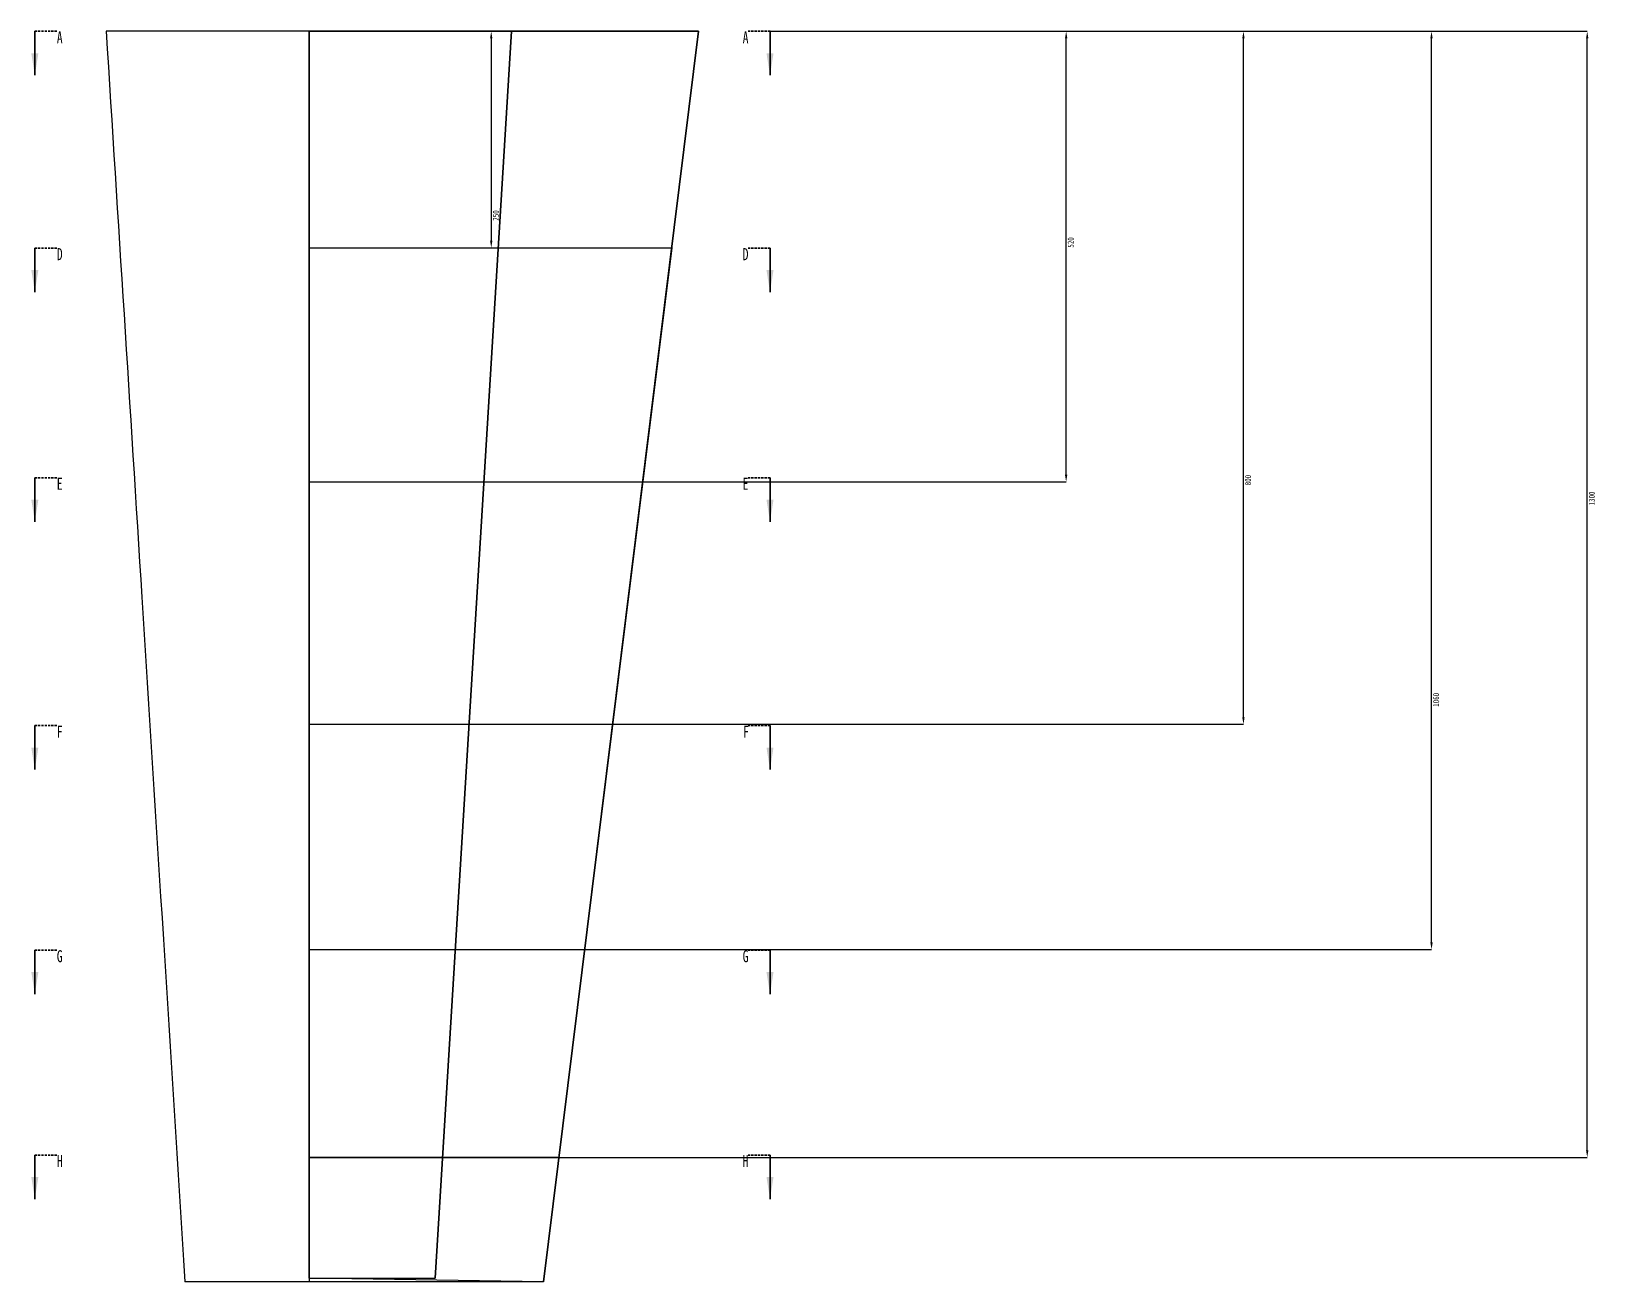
# Model space of a CAD drawing. Header units: millimetres. Extents: x -6564 to 404, y -3346 to 414.
# Drawn here: x -652 to 251, y -1899 to -1177 of the extents above; entities that cross this region are included whole.
import ezdxf

# ---------------------------------------------------------------- set-up
doc = ezdxf.new("R2010")
doc.units = ezdxf.units.MM
doc.linetypes.add('HIDDEN', pattern=[1.905, 1.27, -0.635])
doc.layers.add('10', color=7, linetype='Continuous')
doc.layers.add('7', color=1, linetype='Continuous')
doc.layers.add('剖面线层', color=2, linetype='Continuous', lineweight=25)
doc.layers.add('细线层', color=4, linetype='Continuous', lineweight=25)
doc.styles.add('SLDTEXTSTYLE5', font='TXT', dxfattribs={"width": 0.7})
doc.dimstyles.new('SLDDIMSTYLE0', dxfattribs={"dimtxt": 3.5, "dimasz": 4.08, "dimexe": 0, "dimexo": 0.0625, "dimgap": 0.875, "dimtad": 2, "dimlfac": 2, "dimrnd": 1e-09, "dimzin": 12, "dimdsep": 46, "dimtxsty": 'SLDTEXTSTYLE5', "dimsah": 1, "dimcen": 0.09, "dimadec": 0, "dimazin": 3, "dimtfac": 1, "dimtofl": 0, "dimtmove": 0, "dimatfit": 3, "dimfxl": 1, "dimfrac": 2, "dimtolj": 1, "dimtzin": 12, "dimarcsym": 0})

# ---------------------------------------------------------------- blocks, each defined once
blk = doc.blocks.new('*D3')
at = {"layer": '10', "color": 0, "lineweight": -2, "transparency": 16777216}
for p, q in [((-491.93, -1176.89), (-386.91, -1176.89)), ((-386.91, -1180.97), (-386.91, -1297.81)), ((-491.93, -1301.89), (-386.91, -1301.89))]:
    blk.add_line(p, q, dxfattribs=at)
at = {"layer": '10', "color": 0, "transparency": 16777216}
for points in [[(-387.59, -1180.97), (-386.23, -1180.97), (-386.91, -1176.89)], [(-387.59, -1297.81), (-386.23, -1297.81), (-386.91, -1301.89)]]:
    blk.add_solid(points, dxfattribs=at)
at = {"layer": 'Defpoints', "color": 0, "transparency": 16777216}
for p in [(-491.99, -1176.89), (-491.99, -1301.89), (-386.91, -1301.89)]:
    blk.add_point(p, dxfattribs=at)
at = {"layer": '10', "color": 0, "transparency": 16777216, "insert": (-386.03, -1283.21), "char_height": 3.5, "attachment_point": 2, "rotation": 90, "style": 'SLDTEXTSTYLE5'}
blk.add_mtext('\\A1;250', dxfattribs=at)
blk = doc.blocks.new('*D4')
at = {"layer": '10', "color": 0, "lineweight": -2, "transparency": 16777216}
for p, q in [((-225.95, -1176.89), (-55.08, -1176.89)), ((-55.08, -1432.81), (-55.08, -1180.97)), ((-491.93, -1436.89), (-55.08, -1436.89))]:
    blk.add_line(p, q, dxfattribs=at)
at = {"layer": '10', "color": 0, "transparency": 16777216}
for points in [[(-55.76, -1180.97), (-54.4, -1180.97), (-55.08, -1176.89)], [(-55.76, -1432.81), (-54.4, -1432.81), (-55.08, -1436.89)]]:
    blk.add_solid(points, dxfattribs=at)
at = {"layer": 'Defpoints', "color": 0, "transparency": 16777216}
for p in [(-226.01, -1176.89), (-55.08, -1176.89), (-491.99, -1436.89)]:
    blk.add_point(p, dxfattribs=at)
at = {"layer": '10', "color": 0, "transparency": 16777216, "insert": (-54.2, -1298.74), "char_height": 3.5, "attachment_point": 2, "rotation": 90, "style": 'SLDTEXTSTYLE5'}
blk.add_mtext('\\A1;520', dxfattribs=at)
blk = doc.blocks.new('*D5')
at = {"layer": '10', "color": 0, "lineweight": -2, "transparency": 16777216}
for p, q in [((-225.95, -1176.89), (47.27, -1176.89)), ((47.27, -1572.81), (47.27, -1180.97)), ((-491.93, -1576.89), (47.27, -1576.89))]:
    blk.add_line(p, q, dxfattribs=at)
at = {"layer": '10', "color": 0, "transparency": 16777216}
for points in [[(46.59, -1180.97), (47.95, -1180.97), (47.27, -1176.89)], [(46.59, -1572.81), (47.95, -1572.81), (47.27, -1576.89)]]:
    blk.add_solid(points, dxfattribs=at)
at = {"layer": 'Defpoints', "color": 0, "transparency": 16777216}
for p in [(-226.01, -1176.89), (47.27, -1176.89), (-491.99, -1576.89)]:
    blk.add_point(p, dxfattribs=at)
at = {"layer": '10', "color": 0, "transparency": 16777216, "insert": (48.14, -1435.95), "char_height": 3.5, "attachment_point": 2, "rotation": 90, "style": 'SLDTEXTSTYLE5'}
blk.add_mtext('\\A1;800', dxfattribs=at)
blk = doc.blocks.new('*D6')
at = {"layer": '10', "color": 0, "lineweight": -2, "transparency": 16777216}
for p, q in [((-225.95, -1176.89), (155.81, -1176.89)), ((155.81, -1702.81), (155.81, -1180.97)), ((-491.93, -1706.89), (155.81, -1706.89))]:
    blk.add_line(p, q, dxfattribs=at)
at = {"layer": '10', "color": 0, "transparency": 16777216}
for points in [[(155.13, -1180.97), (156.49, -1180.97), (155.81, -1176.89)], [(155.13, -1702.81), (156.49, -1702.81), (155.81, -1706.89)]]:
    blk.add_solid(points, dxfattribs=at)
at = {"layer": 'Defpoints', "color": 0, "transparency": 16777216}
for p in [(-226.01, -1176.89), (155.81, -1176.89), (-491.99, -1706.89)]:
    blk.add_point(p, dxfattribs=at)
at = {"layer": '10', "color": 0, "transparency": 16777216, "insert": (156.69, -1562.75), "char_height": 3.5, "attachment_point": 2, "rotation": 90, "style": 'SLDTEXTSTYLE5'}
blk.add_mtext('\\A1;1060', dxfattribs=at)
blk = doc.blocks.new('*D7')
at = {"layer": '10', "color": 0, "lineweight": -2, "transparency": 16777216}
for p, q in [((-225.95, -1176.89), (245.68, -1176.89)), ((245.68, -1822.81), (245.68, -1180.97)), ((-491.93, -1826.89), (245.68, -1826.89))]:
    blk.add_line(p, q, dxfattribs=at)
at = {"layer": '10', "color": 0, "transparency": 16777216}
for points in [[(245, -1180.97), (246.36, -1180.97), (245.68, -1176.89)], [(245, -1822.81), (246.36, -1822.81), (245.68, -1826.89)]]:
    blk.add_solid(points, dxfattribs=at)
at = {"layer": 'Defpoints', "color": 0, "transparency": 16777216}
for p in [(-226.01, -1176.89), (245.68, -1176.89), (-491.99, -1826.89)]:
    blk.add_point(p, dxfattribs=at)
at = {"layer": '10', "color": 0, "transparency": 16777216, "insert": (246.56, -1446.53), "char_height": 3.5, "attachment_point": 2, "rotation": 90, "style": 'SLDTEXTSTYLE5'}
blk.add_mtext('\\A1;1300', dxfattribs=at)

msp = doc.modelspace()

# ---------------------------------------------------------------- linework, layer by layer
at = {"color": 7, "linetype": 'HIDDEN', "lineweight": 35}
for p, q in [((-650.3501, -1176.886), (-637.6501, -1176.886)), ((-226.0103, -1176.886), (-238.7103, -1176.886)), ((-650.3501, -1301.9999), (-637.6501, -1301.9999)), ((-226.0103, -1301.9999), (-238.7103, -1301.9999)), ((-650.3501, -1434.544), (-637.6501, -1434.544)), ((-226.0103, -1434.544), (-238.7103, -1434.544)), ((-650.3501, -1577.6156), (-637.6501, -1577.6156)), ((-226.0103, -1577.6156), (-238.7103, -1577.6156)), ((-650.3501, -1707.2254), (-637.6501, -1707.2254)), ((-226.0103, -1707.2254), (-238.7103, -1707.2254)), ((-650.3501, -1825.5062), (-637.6501, -1825.5062)), ((-226.0103, -1825.5062), (-238.7103, -1825.5062))]:
    msp.add_line(p, q, dxfattribs=at)
at = {"color": 7, "linetype": 'Continuous', "lineweight": 35}
for p, q in [((-650.3501, -1176.886), (-650.3501, -1202.286)), ((-226.0103, -1176.886), (-226.0103, -1202.286)), ((-650.3501, -1301.9999), (-650.3501, -1327.3999)), ((-226.0103, -1301.9999), (-226.0103, -1327.3999)), ((-650.3501, -1434.544), (-650.3501, -1459.944)), ((-226.0103, -1434.544), (-226.0103, -1459.944)), ((-650.3501, -1577.6156), (-650.3501, -1603.0156)), ((-226.0103, -1577.6156), (-226.0103, -1603.0156)), ((-650.3501, -1707.2254), (-650.3501, -1732.6254)), ((-226.0103, -1707.2254), (-226.0103, -1732.6254)), ((-650.3501, -1825.5062), (-650.3501, -1850.9062)), ((-226.0103, -1825.5062), (-226.0103, -1850.9062))]:
    msp.add_line(p, q, dxfattribs=at)
at = {"color": 7, "linetype": 'Continuous', "lineweight": 25}
for p, q in [((-491.9878, -1176.886), (-491.9878, -1898.6176)), ((-267.1945, -1176.886), (-356.7779, -1898.6176)), ((-356.7739, -1898.6176), (-267.1945, -1176.886))]:
    msp.add_line(p, q, dxfattribs=at)
for points, knots in [([(-609.1553, -1176.886), (-602.305, -1285.7421), (-587.1656, -1526.3185), (-572.0241, -1766.8965), (-563.7338, -1898.6176)], [0, 0, 0, 0, 0.45248044, 1, 1, 1, 1]), ([(-491.9878, -1176.886), (-496.8814, -1176.886), (-506.6682, -1176.886), (-521.3055, -1176.886), (-535.8434, -1176.886), (-548.4501, -1176.886), (-559.1434, -1176.886), (-567.9653, -1176.886), (-576.6282, -1176.886), (-585.045, -1176.886), (-592.2883, -1176.886), (-598.4194, -1176.886), (-602.5949, -1176.886), (-605.6917, -1176.886), (-607.5385, -1176.886), (-608.6291, -1176.886), (-609.174, -1176.886), (-609.0978, -1176.886), (-609.0792, -1176.886)], [0, 0, 0, 0, 0.11442122, 0.22883363, 0.34324331, 0.45764904, 0.5295668, 0.60148237, 0.67339433, 0.74529581, 0.81719114, 0.86825889, 0.91931609, 0.94485473, 0.9703764, 0.98314089, 0.9958987, 1, 1, 1, 1]), ([(-267.1945, -1176.886), (-268.3304, -1176.886), (-270.3133, -1176.886), (-273.1212, -1176.886), (-275.6136, -1176.886), (-278.0992, -1176.886), (-280.5913, -1176.886), (-283.0879, -1176.886), (-285.5881, -1176.886), (-288.0893, -1176.886), (-291.4256, -1176.886), (-295.5904, -1176.886), (-300.5822, -1176.886), (-305.5699, -1176.886), (-310.5532, -1176.886), (-315.5361, -1176.886), (-320.5191, -1176.886), (-325.4952, -1176.886), (-330.4642, -1176.886), (-335.429, -1176.886), (-340.4016, -1176.886), (-345.3842, -1176.886), (-350.3824, -1176.886), (-355.3984, -1176.886), (-360.3996, -1176.886), (-365.3858, -1176.886), (-370.3565, -1176.886), (-375.346, -1176.886), (-380.3549, -1176.886), (-385.3817, -1176.886), (-390.4263, -1176.886), (-395.4605, -1176.886), (-400.4816, -1176.886), (-405.4877, -1176.886), (-410.5052, -1176.886), (-415.5331, -1176.886), (-420.5712, -1176.886), (-425.6185, -1176.886), (-430.6634, -1176.886), (-435.7042, -1176.886), (-440.7394, -1176.886), (-445.7785, -1176.886), (-450.8212, -1176.886), (-455.8677, -1176.886), (-460.9179, -1176.886), (-465.9737, -1176.886), (-471.0329, -1176.886), (-476.0947, -1176.886), (-483.0799, -1176.886), (-488.3762, -1176.886), (-491.9878, -1176.886)], [0, 0, 0, 0, 0.01598777, 0.02760342, 0.03903768, 0.05046865, 0.06190106, 0.07333252, 0.08476444, 0.09619655, 0.10763556, 0.13049922, 0.1533554, 0.17620712, 0.19905446, 0.22190714, 0.24476251, 0.26762472, 0.29037137, 0.31311579, 0.33584914, 0.35858632, 0.38131738, 0.40405505, 0.42679851, 0.44905399, 0.47130481, 0.49355542, 0.5158042, 0.5380558, 0.56030563, 0.58256543, 0.60445808, 0.62634262, 0.64822472, 0.67010638, 0.69199188, 0.71388181, 0.73577561, 0.75753483, 0.77928785, 0.80103746, 0.82278231, 0.84452564, 0.86627906, 0.888033, 0.90982087, 0.93159916, 0.95337978, 1, 1, 1, 1]), ([(-491.9878, -1898.6176), (-494.4023, -1898.6176), (-499.2321, -1898.6176), (-506.4397, -1898.6176), (-513.6211, -1898.6176), (-520.7536, -1898.6176), (-527.7776, -1898.6176), (-534.6759, -1898.6176), (-541.4126, -1898.6176), (-547.9634, -1898.6176), (-553.2651, -1898.6176), (-557.4037, -1898.6176), (-559.9429, -1898.6176), (-561.8384, -1898.6176), (-562.9217, -1898.6176), (-563.5691, -1898.6176), (-563.7376, -1898.6176), (-563.7256, -1898.6176), (-563.7214, -1898.6176)], [0, 0, 0, 0, 0.09128273, 0.18259398, 0.27390417, 0.36521349, 0.45652134, 0.54619733, 0.63586744, 0.72552171, 0.81515497, 0.8660985, 0.91703183, 0.94250809, 0.96795444, 0.98067557, 0.9933586, 1, 1, 1, 1]), ([(-356.7779, -1898.6176), (-357.7178, -1898.6176), (-359.2733, -1898.6176), (-361.4629, -1898.6176), (-363.3531, -1898.6176), (-365.2907, -1898.6176), (-367.2692, -1898.6176), (-369.2805, -1898.6176), (-371.3105, -1898.6176), (-373.3534, -1898.6176), (-375.4024, -1898.6176), (-377.4555, -1898.6176), (-379.5111, -1898.6176), (-381.5651, -1898.6176), (-383.6162, -1898.6176), (-385.6613, -1898.6176), (-387.6959, -1898.6176), (-389.7247, -1898.6176), (-391.7488, -1898.6176), (-393.7734, -1898.6176), (-395.7972, -1898.6176), (-397.8147, -1898.6176), (-399.823, -1898.6176), (-401.8182, -1898.6176), (-403.8023, -1898.6176), (-405.7763, -1898.6176), (-407.7393, -1898.6176), (-409.6935, -1898.6176), (-411.6434, -1898.6176), (-413.5873, -1898.6176), (-415.5321, -1898.6176), (-417.4765, -1898.6176), (-419.4226, -1898.6176), (-421.3712, -1898.6176), (-423.3236, -1898.6176), (-425.2796, -1898.6176), (-427.2385, -1898.6176), (-429.2017, -1898.6176), (-431.1679, -1898.6176), (-433.1397, -1898.6176), (-435.1152, -1898.6176), (-437.0974, -1898.6176), (-439.0857, -1898.6176), (-441.0811, -1898.6176), (-443.0813, -1898.6176), (-445.0882, -1898.6176), (-447.1019, -1898.6176), (-449.1234, -1898.6176), (-451.1505, -1898.6176), (-453.1826, -1898.6176), (-455.218, -1898.6176), (-457.2569, -1898.6176), (-459.2978, -1898.6176), (-461.3411, -1898.6176), (-463.3849, -1898.6176), (-465.4299, -1898.6176), (-467.4755, -1898.6176), (-469.5212, -1898.6176), (-471.5675, -1898.6176), (-473.613, -1898.6176), (-475.6578, -1898.6176), (-477.702, -1898.6176), (-479.7442, -1898.6176), (-481.7855, -1898.6176), (-483.8244, -1898.6176), (-485.8617, -1898.6176), (-488.5825, -1898.6176), (-490.6241, -1898.6176), (-491.9878, -1898.6176)], [0, 0, 0, 0, 0.021868, 0.0360125, 0.05048213, 0.065293, 0.08039799, 0.09574546, 0.11124699, 0.12683327, 0.1424609, 0.15814952, 0.17384637, 0.18953605, 0.20522292, 0.22085551, 0.23640457, 0.25188422, 0.26734295, 0.28281152, 0.29828455, 0.31368419, 0.32898995, 0.34418677, 0.35923508, 0.37419973, 0.38905302, 0.40377845, 0.41842961, 0.43302954, 0.44754133, 0.46205173, 0.47652769, 0.49097063, 0.50540957, 0.51985196, 0.53426794, 0.5486778, 0.56309126, 0.57749632, 0.59191172, 0.6063353, 0.62078408, 0.63525871, 0.64975387, 0.66425006, 0.67878984, 0.69337435, 0.70797557, 0.72259726, 0.7372286, 0.75186897, 0.7665119, 0.78115732, 0.7958068, 0.81042998, 0.82506745, 0.83969859, 0.85430628, 0.86892686, 0.88352163, 0.89810069, 0.91269097, 0.92723223, 0.94178341, 0.95631768, 0.97082009, 1, 1, 1, 1])]:
    msp.add_open_spline(points, degree=3, knots=knots, dxfattribs=at)
at = {"color": 7, "linetype": 'Continuous', "lineweight": 35}
for points in [[(-650.3501, -1202.286), (-648.3181, -1189.586), (-652.3821, -1189.586)], [(-226.0103, -1202.286), (-223.9783, -1189.586), (-228.0423, -1189.586)], [(-650.3501, -1327.3999), (-648.3181, -1314.6999), (-652.3821, -1314.6999)], [(-226.0103, -1327.3999), (-223.9783, -1314.6999), (-228.0423, -1314.6999)], [(-650.3501, -1459.944), (-648.3181, -1447.244), (-652.3821, -1447.244)], [(-226.0103, -1459.944), (-223.9783, -1447.244), (-228.0423, -1447.244)], [(-650.3501, -1603.0156), (-648.3181, -1590.3156), (-652.3821, -1590.3156)], [(-226.0103, -1603.0156), (-223.9783, -1590.3156), (-228.0423, -1590.3156)], [(-650.3501, -1732.6254), (-648.3181, -1719.9254), (-652.3821, -1719.9254)], [(-226.0103, -1732.6254), (-223.9783, -1719.9254), (-228.0423, -1719.9254)], [(-650.3501, -1850.9062), (-648.3181, -1838.2062), (-652.3821, -1838.2062)], [(-226.0103, -1850.9062), (-223.9783, -1838.2062), (-228.0423, -1838.2062)]]:
    msp.add_solid(points, dxfattribs=at)
at = {"layer": '10'}
for p in [(-491.9878, -1301.886), (-491.9878, -1436.886), (-491.9878, -1576.886), (-491.9878, -1706.886), (-491.9878, -1826.886)]:
    msp.add_point(p, dxfattribs=at)
at = {"layer": '7'}
for p, q in [((-491.9878, -1176.886), (-375.1421, -1176.886)), ((-491.9878, -1176.886), (-491.9878, -1896.6176)), ((-419.2889, -1896.6176), (-375.1421, -1176.886)), ((-491.9878, -1896.6176), (-419.2889, -1896.6176))]:
    msp.add_line(p, q, dxfattribs=at)
at = {"layer": '剖面线层'}
for p, q in [((-491.9878, -1826.886), (-491.9878, -1301.886)), ((-491.9878, -1301.886), (-282.7098, -1301.886)), ((-282.7092, -1301.886), (-347.8744, -1826.886)), ((-347.8744, -1826.886), (-491.9878, -1826.886))]:
    msp.add_line(p, q, dxfattribs=at)
at = {"layer": '细线层'}
for p, q in [((-491.9878, -1176.886), (-267.1945, -1176.886)), ((-491.9878, -1896.6176), (-491.9878, -1176.886)), ((-375.1421, -1176.886), (-419.2889, -1896.6176)), ((-267.1945, -1176.886), (-356.7779, -1898.6176)), ((-356.7779, -1898.6176), (-491.9878, -1896.6176))]:
    msp.add_line(p, q, dxfattribs=at)

# ---------------------------------------------------------------- texts
at = {"color": 7, "linetype": 'Continuous', "char_height": 7, "attachment_point": 1, "style": 'SLDTEXTSTYLE5'}
for s, insert in [('A', (-637.6501, -1176.886)), ('A', (-241.7726, -1176.886)), ('D', (-637.6501, -1301.9999)), ('D', (-241.7726, -1301.9999)), ('E', (-637.6501, -1434.544)), ('E', (-241.7808, -1434.544)), ('F', (-637.6501, -1577.6156)), ('F', (-241.5031, -1577.6156)), ('G', (-637.6501, -1707.2254)), ('G', (-241.7726, -1707.2254)), ('H', (-637.6501, -1825.5062)), ('H', (-241.7726, -1825.5062))]:
    msp.add_mtext(s, dxfattribs=dict(at, insert=insert))

# ---------------------------------------------------------------- dimensions: what is measured, and where the dimension line sits
at = {"layer": '10'}
for base, p1, p2, picture, middle in [((-386.9066, -1301.886), (-491.9878, -1176.886), (-491.9878, -1301.886), '*D3', (-386.9066, -1283.212)), ((-55.0754, -1176.886), (-491.9878, -1436.886), (-226.0103, -1176.886), '*D4', (-55.0754, -1298.7372)), ((47.2686, -1176.886), (-491.9878, -1576.886), (-226.0103, -1176.886), '*D5', (47.2686, -1435.949)), ((155.8124, -1176.886), (-491.9878, -1706.886), (-226.0103, -1176.886), '*D6', (155.8124, -1562.7508)), ((245.682, -1176.886), (-491.9878, -1826.886), (-226.0103, -1176.886), '*D7', (245.682, -1446.5328))]:
    dim = msp.add_linear_dim(base=base, p1=p1, p2=p2, angle=90, dimstyle='SLDDIMSTYLE0', dxfattribs=at)
    dim.commit()
    dim.dimension.update_dxf_attribs({"geometry": picture, "text_midpoint": middle, "dimtype": 160})

doc.saveas('drawing.dxf')
